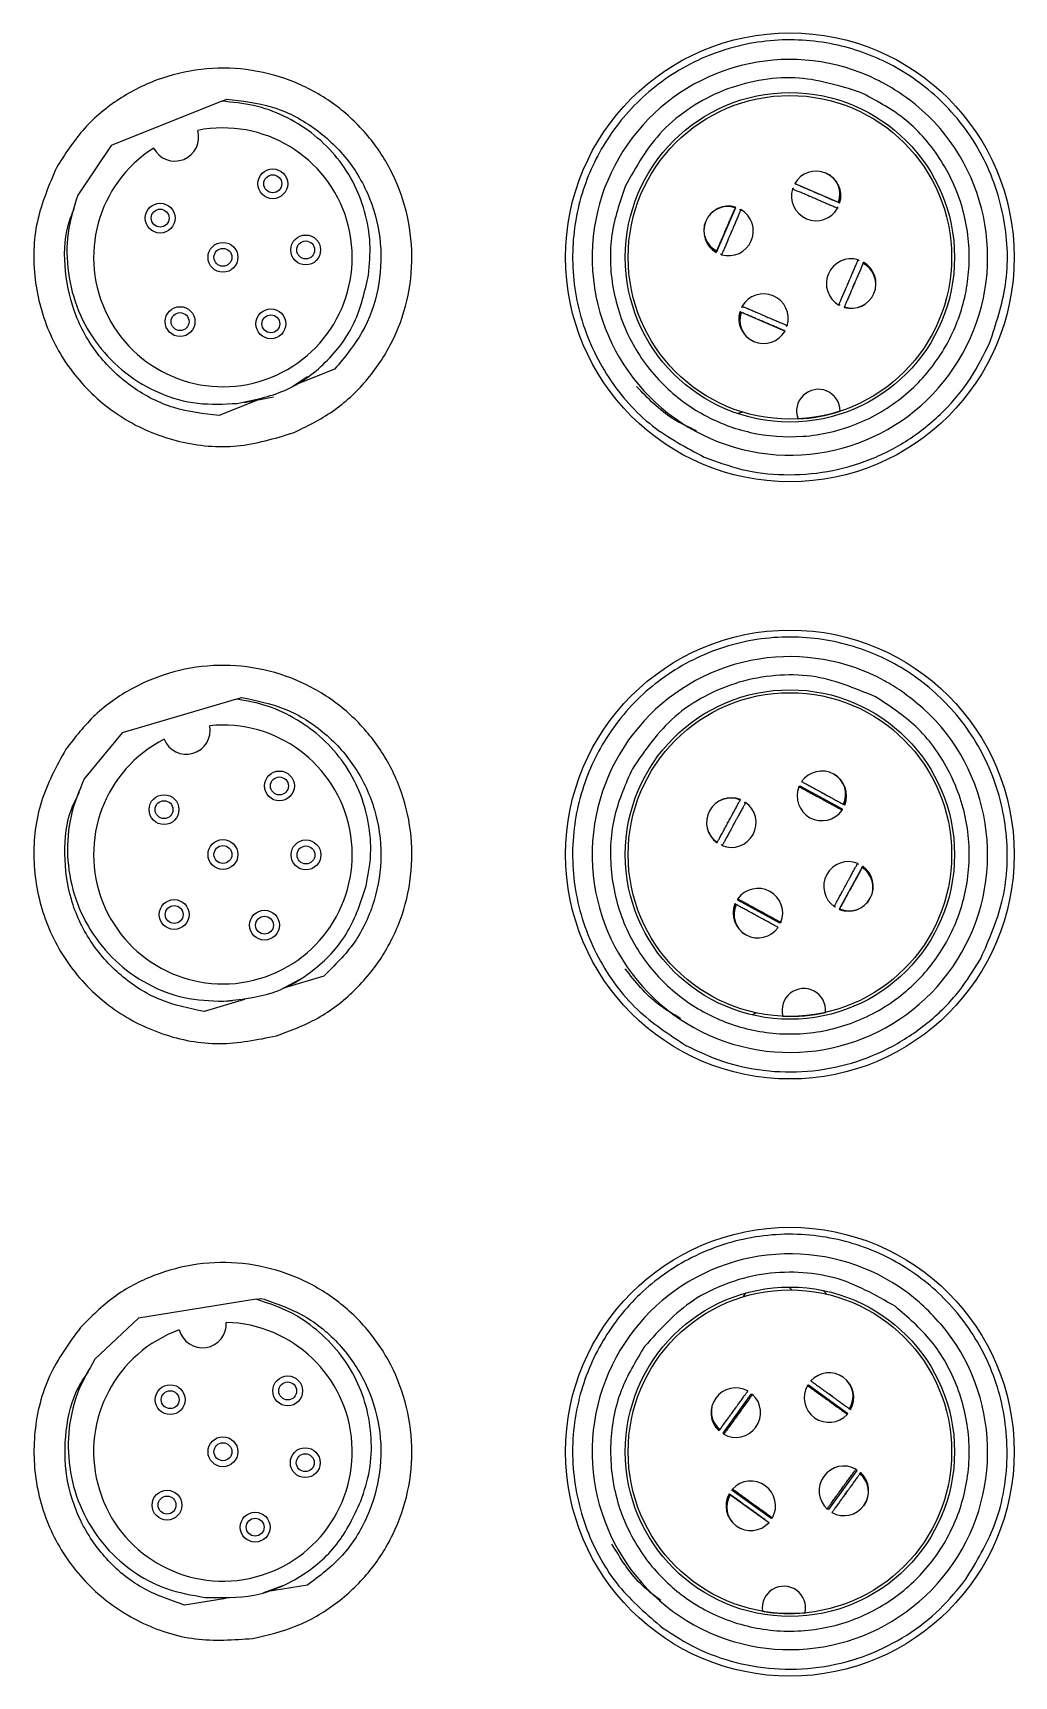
# Model space of a CAD drawing. Header units: millimetres. Extents: x 0 to 279, y 0 to 216.
# Drawn here: x 43.9 to 53.77, y 52.18 to 68.69 of the extents above; entities that cross this region are included whole.
import ezdxf

# ---------------------------------------------------------------- set-up
doc = ezdxf.new("R2010")
doc.units = ezdxf.units.MM

msp = doc.modelspace()

# ---------------------------------------------------------------- linework, layer by layer
at = {"color": 7, "linetype": 'Continuous', "lineweight": 25}
for p, q in [((45.801, 68.006), (45.851, 68.026)), ((45.801, 68.006), (44.689, 67.562)), ((44.689, 67.562), (44.352, 67.064)), ((52.01, 66.986), (51.566, 67.177)), ((50.964, 66.936), (50.773, 66.492)), ((51.006, 66.918), (51.02, 66.919)), ((51.006, 66.918), (51.006, 66.918)), ((51.992, 66.944), (51.992, 66.93)), ((52.145, 66.139), (52.165, 66.186)), ((51.014, 65.89), (51.458, 65.7)), ((51.032, 65.932), (51.031, 65.946)), ((52.018, 65.958), (52.004, 65.958)), ((52.018, 65.958), (52.018, 65.958)), ((46.663, 65.237), (46.514, 65.14)), ((46.935, 65.315), (46.543, 65.158)), ((46.165, 65.007), (45.773, 64.85)), ((46.024, 64.981), (46.319, 65.036)), ((51.042, 64.881), (50.99, 64.868)), ((45.947, 62), (44.799, 61.662)), ((45.947, 62), (45.999, 62.016)), ((44.799, 61.662), (44.417, 61.198)), ((51.612, 61.129), (52.037, 60.897)), ((51.053, 60.963), (51.067, 60.962)), ((51.053, 60.963), (51.053, 60.963)), ((51.869, 61.041), (51.824, 61.065)), ((52.037, 60.897), (52.036, 60.883)), ((52.011, 59.891), (52.242, 60.316)), ((50.987, 59.979), (50.988, 59.993)), ((51.411, 59.748), (50.987, 59.979)), ((51.971, 59.913), (51.957, 59.914)), ((46.578, 59.179), (46.39, 59.08)), ((46.825, 59.215), (46.42, 59.096)), ((46.03, 58.98), (45.625, 58.861)), ((45.852, 58.965), (45.908, 58.97)), ((51.172, 58.848), (51.134, 58.827)), ((46.145, 55.97), (44.963, 55.781)), ((46.145, 55.97), (46.198, 55.979)), ((51.042, 55.995), (51.071, 56.033)), ((51.502, 56.093), (51.53, 56.064)), ((51.884, 56.021), (51.847, 56.059)), ((44.963, 55.781), (44.525, 55.369)), ((50.84, 54.626), (51.123, 55.018)), ((51.123, 55.018), (51.137, 55.015)), ((51.699, 55.11), (52.091, 54.827)), ((51.943, 54.991), (51.902, 55.02)), ((52.091, 54.827), (52.088, 54.813)), ((52.184, 54.251), (51.9, 53.859)), ((50.906, 54.013), (51.297, 53.729)), ((50.932, 54.05), (50.935, 54.064)), ((51.324, 53.766), (50.932, 54.05)), ((52.064, 54.008), (52.094, 54.049)), ((51.9, 53.859), (51.887, 53.862)), ((46.411, 53.092), (46.212, 53.018)), ((46.661, 53.096), (46.244, 53.029)), ((45.842, 52.965), (45.426, 52.898))]:
    msp.add_line(p, q, dxfattribs=at)
at = {"color": 7, "linetype": 'Continuous', "lineweight": 25, "flags": 128}
for points in [[(51.537, 67.125), (51.54, 67.128), (51.548, 67.135)], [(50.825, 66.464), (50.822, 66.467), (50.815, 66.474)], [(52.199, 66.413), (52.202, 66.41), (52.209, 66.403)], [(51.486, 65.751), (51.483, 65.748), (51.476, 65.742)], [(51.601, 61.12), (51.605, 61.123), (51.612, 61.129)], [(50.83, 60.528), (50.827, 60.531), (50.822, 60.539)], [(52.194, 60.349), (52.196, 60.346), (52.202, 60.338)], [(51.422, 59.756), (51.419, 59.754), (51.411, 59.748)], [(51.687, 55.103), (51.691, 55.105), (51.699, 55.11)], [(50.847, 54.614), (50.845, 54.617), (50.84, 54.626)], [(52.177, 54.263), (52.179, 54.259), (52.184, 54.251)], [(51.336, 53.773), (51.333, 53.771), (51.324, 53.766)]]:
    msp.add_lwpolyline(points, dxfattribs=at)
at = {"color": 7, "linetype": 'Continuous', "lineweight": 25}
for centre, radius in [((51.512, 66.438), 2.255), ((51.512, 66.438), 1.655), ((51.512, 66.438), 1.626), ((46.313, 67.177), 0.15), ((46.313, 67.177), 0.09), ((45.181, 66.832), 0.15), ((45.181, 66.832), 0.09), ((45.812, 66.438), 0.15), ((46.644, 66.512), 0.15), ((46.644, 66.512), 0.09), ((45.812, 66.438), 0.09), ((45.381, 65.792), 0.15), ((45.381, 65.792), 0.09), ((46.294, 65.77), 0.15), ((46.294, 65.77), 0.09), ((51.512, 60.438), 2.255), ((51.512, 60.438), 1.655), ((51.512, 60.438), 1.626), ((46.38, 61.127), 0.15), ((46.38, 61.127), 0.09), ((45.22, 60.889), 0.15), ((45.22, 60.889), 0.09), ((45.812, 60.438), 0.15), ((45.812, 60.438), 0.09), ((46.647, 60.434), 0.15), ((46.647, 60.434), 0.09), ((45.322, 59.835), 0.15), ((45.322, 59.835), 0.09), ((46.23, 59.728), 0.15), ((46.23, 59.728), 0.09), ((51.512, 54.438), 2.255), ((51.512, 54.438), 1.655), ((51.512, 54.438), 1.626), ((46.463, 55.049), 0.15), ((45.282, 54.961), 0.15), ((45.282, 54.961), 0.09), ((46.463, 55.049), 0.09), ((45.812, 54.438), 0.15), ((45.812, 54.438), 0.09), ((46.64, 54.328), 0.15), ((46.64, 54.328), 0.09), ((45.25, 53.902), 0.15), ((45.25, 53.902), 0.09), ((46.136, 53.68), 0.15), ((46.136, 53.68), 0.09)]:
    msp.add_circle(centre, radius, dxfattribs=at)
for centre, radius, start, end in [((51.512, 66.438), 1.988, 104.2724, 52.9356), ((51.512, 66.438), 1.988, 66.7868, 104.2724), ((45.812, 66.438), 1.3, 122.3796, 101.194), ((45.329, 67.645), 0.24, 207.0832, 16.4904), ((51.776, 67.055), 0.249, 343.5199, 150.0554), ((51.779, 67.061), 0.243, 342.1772, 66.786), ((51.783, 67.07), 0.232, 339.7847, 66.7868), ((51.776, 67.055), 0.249, 163.5082, 246.787), ((50.895, 66.703), 0.249, 73.5199, 240.0554), ((50.889, 66.705), 0.243, 72.1772, 241.3981), ((50.895, 66.703), 0.249, 336.7866, 60.0676), ((51.776, 67.055), 0.249, 246.7866, 330.0676), ((50.88, 66.709), 0.232, 156.7868, 245.257), ((50.895, 66.703), 0.249, 253.5082, 336.787), ((52.128, 66.174), 0.249, 73.5082, 156.787), ((52.128, 66.174), 0.249, 253.5199, 60.0554), ((52.134, 66.171), 0.243, 252.1772, 61.3981), ((52.144, 66.167), 0.232, 336.7868, 65.257), ((52.128, 66.174), 0.249, 156.7866, 240.0676), ((51.247, 65.822), 0.249, 66.7866, 150.0676), ((51.247, 65.822), 0.249, 343.5082, 66.787), ((51.247, 65.822), 0.249, 163.5199, 330.0554), ((51.245, 65.816), 0.243, 162.1772, 246.7867), ((51.241, 65.806), 0.232, 159.7847, 249.7746), ((51.798, 64.893), 0.219, 360, 200.961), ((51.512, 66.438), 1.626, 272.856, 288.105), ((51.512, 60.438), 1.988, 61.4384, 98.9239), ((51.512, 60.438), 1.988, 98.9239, 47.5872), ((45.812, 60.438), 1.3, 117.0311, 95.8456), ((45.444, 61.685), 0.24, 201.7347, 11.142), ((51.833, 61.027), 0.249, 338.1715, 144.707), ((51.833, 61.027), 0.249, 158.1598, 241.4385), ((51.836, 61.033), 0.243, 336.8288, 61.4374), ((51.841, 61.042), 0.232, 332.9682, 61.4384), ((50.923, 60.759), 0.249, 68.1715, 234.707), ((50.917, 60.762), 0.243, 66.8288, 236.0497), ((50.923, 60.759), 0.249, 331.4382, 54.7191), ((51.833, 61.027), 0.249, 241.4382, 324.7191), ((50.923, 60.759), 0.249, 248.1598, 331.4385), ((52.101, 60.118), 0.249, 68.1598, 151.4385), ((52.101, 60.118), 0.249, 248.1715, 54.707), ((52.107, 60.115), 0.243, 246.8288, 56.0497), ((52.116, 60.109), 0.232, 331.4384, 59.9085), ((51.191, 59.849), 0.249, 61.4382, 144.7191), ((52.101, 60.118), 0.249, 151.4382, 234.7191), ((51.191, 59.849), 0.249, 158.1715, 324.707), ((51.188, 59.844), 0.243, 156.8288, 241.4371), ((51.183, 59.834), 0.232, 152.9682, 241.4384), ((51.191, 59.849), 0.249, 338.1598, 61.4385), ((51.652, 58.873), 0.219, 354.6516, 195.6126), ((51.512, 60.438), 1.626, 267.5075, 282.7566), ((51.512, 54.438), 1.988, 91.6085, 40.2718), ((51.512, 54.438), 1.988, 54.1229, 91.6085), ((45.812, 54.438), 1.3, 109.7157, 88.5301), ((45.606, 55.722), 0.24, 194.4193, 3.8265), ((51.905, 54.982), 0.249, 330.856, 137.3915), ((51.909, 54.987), 0.243, 329.5133, 54.1219), ((51.915, 54.996), 0.232, 325.6527, 54.1229), ((50.968, 54.831), 0.249, 60.856, 227.3915), ((50.963, 54.835), 0.243, 144.1227, 228.7342), ((50.954, 54.841), 0.232, 144.1229, 232.5931), ((50.968, 54.831), 0.249, 324.1227, 47.4037), ((51.905, 54.982), 0.249, 150.8443, 234.1231), ((51.905, 54.982), 0.249, 234.1227, 317.4037), ((50.968, 54.831), 0.249, 240.8443, 324.1231), ((52.055, 54.045), 0.249, 144.1227, 227.4037), ((52.055, 54.045), 0.249, 60.8443, 144.1231), ((52.055, 54.045), 0.249, 240.856, 47.3915), ((52.069, 54.035), 0.232, 324.1229, 52.5931), ((52.061, 54.041), 0.243, 324.1244, 48.7342), ((51.119, 53.895), 0.249, 150.856, 317.3915), ((51.115, 53.89), 0.243, 149.5133, 234.123), ((51.109, 53.881), 0.232, 147.1208, 234.1229), ((51.119, 53.895), 0.249, 54.1227, 137.4037), ((51.119, 53.895), 0.249, 330.8443, 54.1231), ((51.452, 52.868), 0.219, 347.3361, 188.2971), ((51.512, 54.438), 1.626, 260.1921, 275.4411)]:
    msp.add_arc(centre, radius, start, end, dxfattribs=at)
for points, knots in [([(53.52, 65.577), (53.584, 65.77), (53.719, 66.171), (53.694, 66.83), (53.479, 67.467), (53.083, 68.002), (52.572, 68.381), (51.985, 68.601), (51.342, 68.65), (50.688, 68.499), (50.111, 68.157), (49.678, 67.679), (49.404, 67.115), (49.296, 66.488), (49.378, 65.828), (49.661, 65.218), (50.097, 64.723), (50.471, 64.526), (50.651, 64.431)], [0, 0, 0, 0, 0.059177, 0.122889, 0.188614, 0.253316, 0.314228, 0.372183, 0.43462, 0.5, 0.56538, 0.627817, 0.685772, 0.746684, 0.811386, 0.877111, 0.940823, 1, 1, 1, 1]), ([(52.223, 68.095), (52.005, 68.163), (51.669, 68.266), (51.195, 68.225), (50.838, 68.125), (50.51, 67.951), (50.138, 67.654), (49.966, 67.348), (49.855, 67.149)], [0, 0, 0, 0, 0.239457, 0.368361, 0.5, 0.631639, 0.760543, 1, 1, 1, 1]), ([(52.709, 68.023), (52.633, 68.077), (52.501, 68.169), (52.356, 68.236), (52.295, 68.265)], [0, 0, 0, 0, 0.580232, 1, 1, 1, 1]), ([(49.855, 67.149), (49.801, 66.99), (49.69, 66.659), (49.711, 66.115), (49.888, 65.589), (50.215, 65.148), (50.636, 64.835), (51.121, 64.653), (51.652, 64.613), (52.192, 64.737), (52.668, 65.019), (53.025, 65.414), (53.251, 65.88), (53.341, 66.397), (53.273, 66.942), (53.039, 67.446), (52.68, 67.854), (52.371, 68.017), (52.223, 68.095)], [0, 0, 0, 0, 0.059177, 0.122889, 0.188614, 0.253316, 0.314228, 0.372183, 0.43462, 0.5, 0.56538, 0.627817, 0.685772, 0.746684, 0.811386, 0.877111, 0.940823, 1, 1, 1, 1]), ([(47.275, 66.259), (47.285, 66.366), (47.305, 66.581), (47.246, 66.902), (47.127, 67.204), (46.945, 67.473), (46.708, 67.697), (46.43, 67.865), (46.123, 67.977), (45.908, 67.996), (45.801, 68.006)], [0, 0, 0, 0, 0.124789, 0.24977, 0.374558, 0.499501, 0.624536, 0.749968, 0.874833, 1, 1, 1, 1]), ([(44.352, 67.064), (44.313, 66.938), (44.235, 66.684), (44.243, 66.281), (44.345, 65.895), (44.544, 65.548), (44.825, 65.262), (45.17, 65.061), (45.557, 64.95), (45.822, 64.964), (45.955, 64.971)], [0, 0, 0, 0, 0.12499, 0.25014, 0.375088, 0.499998, 0.625024, 0.749869, 0.874958, 1, 1, 1, 1]), ([(51.765, 67.028), (51.751, 67.033), (51.731, 67.042), (51.685, 67.061), (51.644, 67.079), (51.61, 67.094), (51.585, 67.104), (51.568, 67.111), (51.555, 67.117), (51.545, 67.122), (51.539, 67.125), (51.538, 67.125), (51.537, 67.125)], [0, 0, 0, 0, 0.25048, 0.374418, 0.499474, 0.624305, 0.68584, 0.749637, 0.811395, 0.874905, 0.937241, 1, 1, 1, 1]), ([(51.56, 67.179), (51.561, 67.179), (51.562, 67.179), (51.568, 67.176), (51.578, 67.172), (51.592, 67.166), (51.608, 67.159), (51.633, 67.148), (51.668, 67.133), (51.708, 67.116), (51.755, 67.096), (51.774, 67.087), (51.788, 67.082)], [0, 0, 0, 0, 0.0627593, 0.125095, 0.1882704, 0.2503632, 0.3138363, 0.3756962, 0.5005268, 0.6255827, 0.7495197, 1, 1, 1, 1]), ([(51.788, 67.082), (51.801, 67.076), (51.821, 67.067), (51.867, 67.048), (51.908, 67.03), (51.942, 67.015), (51.967, 67.005), (51.984, 66.998), (51.997, 66.992), (52.008, 66.987), (52.014, 66.985), (52.015, 66.984), (52.015, 66.984)], [0, 0, 0, 0, 0.25048, 0.374417, 0.499473, 0.624304, 0.68584, 0.749637, 0.811395, 0.874905, 0.937241, 1, 1, 1, 1]), ([(45.773, 64.85), (45.619, 64.867), (45.311, 64.901), (44.892, 65.117), (44.551, 65.435), (44.315, 65.841), (44.212, 66.294), (44.215, 66.673), (44.295, 66.873), (44.318, 66.929)], [0, 0, 0, 0, 0.156374, 0.312748, 0.469122, 0.625496, 0.78187, 0.938244, 1, 1, 1, 1]), ([(50.868, 66.714), (50.874, 66.727), (50.883, 66.747), (50.902, 66.794), (50.92, 66.834), (50.935, 66.869), (50.946, 66.894), (50.953, 66.91), (50.958, 66.924), (50.963, 66.934), (50.965, 66.94), (50.966, 66.941), (50.966, 66.942)], [0, 0, 0, 0, 0.25048, 0.374417, 0.499473, 0.624304, 0.68584, 0.749637, 0.811395, 0.874905, 0.937241, 1, 1, 1, 1]), ([(51.02, 66.919), (51.02, 66.918), (51.019, 66.917), (51.017, 66.911), (51.013, 66.901), (51.007, 66.887), (51, 66.871), (50.989, 66.846), (50.974, 66.811), (50.957, 66.77), (50.937, 66.724), (50.928, 66.704), (50.922, 66.691)], [0, 0, 0, 0, 0.062759, 0.125095, 0.188271, 0.250363, 0.313837, 0.375696, 0.500527, 0.625583, 0.74952, 1, 1, 1, 1]), ([(51.992, 66.93), (51.992, 66.931), (51.991, 66.931), (51.984, 66.933), (51.974, 66.938), (51.961, 66.943), (51.944, 66.95), (51.919, 66.961), (51.884, 66.976), (51.844, 66.993), (51.798, 67.013), (51.778, 67.022), (51.765, 67.028)], [0, 0, 0, 0, 0.0627593, 0.1250951, 0.1882705, 0.2503634, 0.3138365, 0.3756964, 0.5005272, 0.6255831, 0.7495202, 1, 1, 1, 1]), ([(50.771, 66.487), (50.771, 66.487), (50.772, 66.488), (50.774, 66.494), (50.779, 66.504), (50.784, 66.518), (50.791, 66.535), (50.802, 66.559), (50.817, 66.594), (50.834, 66.635), (50.854, 66.681), (50.863, 66.701), (50.868, 66.714)], [0, 0, 0, 0, 0.0627593, 0.125095, 0.1882704, 0.2503632, 0.3138363, 0.3756962, 0.5005268, 0.6255827, 0.7495197, 1, 1, 1, 1]), ([(50.922, 66.691), (50.917, 66.678), (50.908, 66.658), (50.889, 66.612), (50.872, 66.571), (50.857, 66.536), (50.846, 66.511), (50.839, 66.495), (50.833, 66.481), (50.828, 66.471), (50.825, 66.465), (50.825, 66.464), (50.825, 66.464)], [0, 0, 0, 0, 0.25048, 0.374418, 0.499474, 0.624305, 0.68584, 0.749637, 0.811395, 0.874905, 0.937241, 1, 1, 1, 1]), ([(52.101, 66.185), (52.107, 66.199), (52.115, 66.219), (52.135, 66.265), (52.152, 66.306), (52.167, 66.34), (52.178, 66.365), (52.185, 66.382), (52.191, 66.395), (52.195, 66.405), (52.198, 66.412), (52.199, 66.412), (52.199, 66.413)], [0, 0, 0, 0, 0.25048, 0.374418, 0.499474, 0.624305, 0.68584, 0.749637, 0.811395, 0.874905, 0.937241, 1, 1, 1, 1]), ([(52.253, 66.39), (52.253, 66.389), (52.252, 66.389), (52.249, 66.382), (52.245, 66.372), (52.239, 66.358), (52.232, 66.342), (52.222, 66.317), (52.207, 66.282), (52.189, 66.242), (52.169, 66.195), (52.161, 66.176), (52.155, 66.162)], [0, 0, 0, 0, 0.062759, 0.125095, 0.18827, 0.250363, 0.313836, 0.375696, 0.500527, 0.625583, 0.74952, 1, 1, 1, 1]), ([(52.004, 65.958), (52.004, 65.958), (52.004, 65.959), (52.007, 65.966), (52.011, 65.976), (52.017, 65.99), (52.024, 66.006), (52.034, 66.031), (52.049, 66.066), (52.067, 66.106), (52.087, 66.153), (52.096, 66.172), (52.101, 66.185)], [0, 0, 0, 0, 0.062759, 0.125095, 0.188271, 0.250363, 0.313837, 0.375696, 0.500527, 0.625583, 0.74952, 1, 1, 1, 1]), ([(52.155, 66.162), (52.149, 66.149), (52.141, 66.129), (52.121, 66.083), (52.104, 66.042), (52.089, 66.008), (52.078, 65.983), (52.071, 65.966), (52.065, 65.953), (52.061, 65.943), (52.058, 65.936), (52.058, 65.935), (52.058, 65.935)], [0, 0, 0, 0, 0.25048, 0.374417, 0.499473, 0.624304, 0.68584, 0.749637, 0.811395, 0.874905, 0.937241, 1, 1, 1, 1]), ([(51.236, 65.795), (51.223, 65.801), (51.203, 65.809), (51.157, 65.829), (51.116, 65.846), (51.081, 65.861), (51.056, 65.872), (51.04, 65.879), (51.026, 65.885), (51.016, 65.889), (51.01, 65.892), (51.009, 65.892), (51.008, 65.893)], [0, 0, 0, 0, 0.25048, 0.374417, 0.499473, 0.624304, 0.68584, 0.749637, 0.811395, 0.874905, 0.937241, 1, 1, 1, 1]), ([(51.031, 65.946), (51.032, 65.946), (51.033, 65.946), (51.039, 65.943), (51.049, 65.939), (51.063, 65.933), (51.08, 65.926), (51.105, 65.916), (51.139, 65.901), (51.18, 65.883), (51.226, 65.863), (51.246, 65.855), (51.259, 65.849)], [0, 0, 0, 0, 0.062759, 0.125095, 0.188271, 0.250363, 0.313837, 0.375696, 0.500527, 0.625583, 0.74952, 1, 1, 1, 1]), ([(51.463, 65.697), (51.463, 65.698), (51.462, 65.698), (51.456, 65.701), (51.446, 65.705), (51.432, 65.711), (51.416, 65.718), (51.391, 65.729), (51.356, 65.744), (51.315, 65.761), (51.269, 65.781), (51.249, 65.789), (51.236, 65.795)], [0, 0, 0, 0, 0.062759, 0.125095, 0.18827, 0.250363, 0.313836, 0.375696, 0.500527, 0.625583, 0.74952, 1, 1, 1, 1]), ([(51.259, 65.849), (51.272, 65.843), (51.292, 65.835), (51.339, 65.815), (51.379, 65.798), (51.414, 65.783), (51.439, 65.772), (51.455, 65.765), (51.469, 65.759), (51.479, 65.755), (51.485, 65.752), (51.486, 65.751), (51.486, 65.751)], [0, 0, 0, 0, 0.2504802, 0.3744176, 0.4994738, 0.6243048, 0.6858398, 0.7496371, 0.811395, 0.8749047, 0.9372406, 1, 1, 1, 1]), ([(50.651, 64.431), (50.776, 64.385), (51.034, 64.29), (51.456, 64.241), (51.895, 64.272), (52.328, 64.395), (52.727, 64.604), (53.067, 64.885), (53.339, 65.211), (53.461, 65.458), (53.52, 65.577)], [0, 0, 0, 0, 0.116516, 0.240011, 0.368641, 0.5, 0.631359, 0.759989, 0.883484, 1, 1, 1, 1]), ([(50.574, 64.696), (50.492, 64.732), (50.261, 64.837), (50.084, 65.021), (49.97, 65.141)], [0, 0, 0, 0, 0.352401, 1, 1, 1, 1]), ([(53.431, 59.394), (53.513, 59.58), (53.684, 59.967), (53.721, 60.625), (53.566, 61.279), (53.222, 61.849), (52.749, 62.274), (52.184, 62.548), (51.549, 62.656), (50.884, 62.567), (50.277, 62.281), (49.802, 61.845), (49.477, 61.308), (49.31, 60.694), (49.33, 60.029), (49.555, 59.396), (49.943, 58.863), (50.297, 58.631), (50.467, 58.52)], [0, 0, 0, 0, 0.059177, 0.122889, 0.188614, 0.253316, 0.314228, 0.372183, 0.43462, 0.5, 0.56538, 0.627817, 0.685772, 0.746684, 0.811386, 0.877111, 0.940823, 1, 1, 1, 1]), ([(52.374, 62.022), (52.163, 62.109), (51.839, 62.244), (51.363, 62.247), (50.998, 62.181), (50.655, 62.038), (50.257, 61.777), (50.058, 61.488), (49.928, 61.3)], [0, 0, 0, 0, 0.239457, 0.368361, 0.5, 0.631639, 0.760543, 1, 1, 1, 1]), ([(52.851, 61.905), (52.78, 61.965), (52.658, 62.069), (52.52, 62.15), (52.462, 62.184)], [0, 0, 0, 0, 0.580232, 1, 1, 1, 1]), ([(47.252, 60.123), (47.272, 60.229), (47.312, 60.441), (47.283, 60.766), (47.193, 61.078), (47.037, 61.363), (46.821, 61.608), (46.56, 61.801), (46.265, 61.942), (46.053, 61.981), (45.947, 62)], [0, 0, 0, 0, 0.124789, 0.24977, 0.374558, 0.499501, 0.624536, 0.749968, 0.874833, 1, 1, 1, 1]), ([(49.928, 61.3), (49.86, 61.147), (49.719, 60.828), (49.689, 60.284), (49.816, 59.744), (50.1, 59.274), (50.491, 58.923), (50.957, 58.697), (51.481, 58.608), (52.03, 58.681), (52.531, 58.918), (52.923, 59.277), (53.192, 59.72), (53.329, 60.227), (53.313, 60.776), (53.127, 61.299), (52.807, 61.739), (52.515, 61.93), (52.374, 62.022)], [0, 0, 0, 0, 0.059177, 0.122889, 0.188614, 0.253316, 0.314228, 0.372183, 0.43462, 0.5, 0.56538, 0.627817, 0.685772, 0.746684, 0.811386, 0.877111, 0.940823, 1, 1, 1, 1]), ([(44.417, 61.198), (44.366, 61.075), (44.265, 60.83), (44.235, 60.428), (44.301, 60.034), (44.467, 59.67), (44.719, 59.359), (45.044, 59.126), (45.419, 58.98), (45.685, 58.969), (45.818, 58.964)], [0, 0, 0, 0, 0.12499, 0.25014, 0.375088, 0.499998, 0.625024, 0.749869, 0.874958, 1, 1, 1, 1]), ([(51.819, 61.002), (51.806, 61.009), (51.787, 61.019), (51.742, 61.042), (51.703, 61.063), (51.67, 61.082), (51.647, 61.095), (51.631, 61.103), (51.618, 61.11), (51.608, 61.116), (51.602, 61.119), (51.602, 61.12), (51.601, 61.12)], [0, 0, 0, 0, 0.25048, 0.374418, 0.499474, 0.624305, 0.68584, 0.749637, 0.811395, 0.874905, 0.937241, 1, 1, 1, 1]), ([(51.629, 61.171), (51.63, 61.171), (51.63, 61.171), (51.636, 61.167), (51.646, 61.162), (51.659, 61.155), (51.675, 61.147), (51.699, 61.134), (51.732, 61.116), (51.771, 61.094), (51.815, 61.07), (51.834, 61.06), (51.846, 61.053)], [0, 0, 0, 0, 0.062759, 0.125095, 0.18827, 0.250363, 0.313836, 0.375696, 0.500527, 0.625583, 0.74952, 1, 1, 1, 1]), ([(45.625, 58.861), (45.473, 58.892), (45.17, 58.954), (44.773, 59.209), (44.463, 59.557), (44.265, 59.983), (44.206, 60.443), (44.243, 60.821), (44.342, 61.012), (44.37, 61.066)], [0, 0, 0, 0, 0.156374, 0.3127481, 0.4691221, 0.6254962, 0.7818702, 0.9382442, 1, 1, 1, 1]), ([(50.897, 60.773), (50.904, 60.786), (50.914, 60.805), (50.938, 60.849), (50.959, 60.888), (50.978, 60.921), (50.99, 60.945), (50.999, 60.96), (51.006, 60.973), (51.011, 60.983), (51.015, 60.989), (51.015, 60.99), (51.015, 60.99)], [0, 0, 0, 0, 0.2504797, 0.3744171, 0.4994734, 0.6243045, 0.6858396, 0.7496369, 0.8113949, 0.8749046, 0.9372405, 1, 1, 1, 1]), ([(51.067, 60.962), (51.066, 60.962), (51.066, 60.961), (51.063, 60.955), (51.058, 60.945), (51.051, 60.932), (51.042, 60.916), (51.03, 60.893), (51.012, 60.859), (50.99, 60.82), (50.966, 60.776), (50.955, 60.758), (50.948, 60.745)], [0, 0, 0, 0, 0.062759, 0.125095, 0.188271, 0.250363, 0.313837, 0.375696, 0.500527, 0.625583, 0.74952, 1, 1, 1, 1]), ([(52.036, 60.883), (52.035, 60.884), (52.035, 60.884), (52.028, 60.887), (52.019, 60.892), (52.006, 60.899), (51.99, 60.908), (51.966, 60.921), (51.933, 60.939), (51.894, 60.96), (51.85, 60.984), (51.831, 60.995), (51.819, 61.002)], [0, 0, 0, 0, 0.062759, 0.125095, 0.188271, 0.250363, 0.313837, 0.375696, 0.500527, 0.625583, 0.74952, 1, 1, 1, 1]), ([(51.846, 61.053), (51.859, 61.046), (51.878, 61.036), (51.922, 61.012), (51.961, 60.991), (51.994, 60.973), (52.018, 60.96), (52.034, 60.951), (52.047, 60.944), (52.057, 60.939), (52.063, 60.935), (52.063, 60.935), (52.064, 60.935)], [0, 0, 0, 0, 0.2504797, 0.3744171, 0.4994734, 0.6243045, 0.6858396, 0.7496369, 0.8113949, 0.8749046, 0.9372405, 1, 1, 1, 1]), ([(50.779, 60.556), (50.779, 60.556), (50.779, 60.557), (50.783, 60.563), (50.788, 60.572), (50.795, 60.586), (50.804, 60.601), (50.817, 60.625), (50.835, 60.658), (50.856, 60.697), (50.88, 60.741), (50.89, 60.76), (50.897, 60.773)], [0, 0, 0, 0, 0.062759, 0.125095, 0.18827, 0.250363, 0.313836, 0.375696, 0.500527, 0.625583, 0.74952, 1, 1, 1, 1]), ([(50.948, 60.745), (50.942, 60.732), (50.932, 60.713), (50.908, 60.669), (50.887, 60.63), (50.869, 60.597), (50.856, 60.573), (50.847, 60.557), (50.84, 60.544), (50.834, 60.535), (50.831, 60.529), (50.83, 60.528), (50.83, 60.528)], [0, 0, 0, 0, 0.25048, 0.374418, 0.499474, 0.624305, 0.68584, 0.749637, 0.811395, 0.874905, 0.937241, 1, 1, 1, 1]), ([(52.075, 60.132), (52.082, 60.144), (52.092, 60.163), (52.116, 60.208), (52.137, 60.247), (52.155, 60.28), (52.168, 60.304), (52.177, 60.319), (52.184, 60.332), (52.189, 60.342), (52.193, 60.348), (52.193, 60.349), (52.194, 60.349)], [0, 0, 0, 0, 0.25048, 0.374418, 0.499474, 0.624305, 0.68584, 0.749637, 0.811395, 0.874905, 0.937241, 1, 1, 1, 1]), ([(52.245, 60.321), (52.245, 60.321), (52.244, 60.32), (52.241, 60.314), (52.236, 60.304), (52.229, 60.291), (52.22, 60.275), (52.207, 60.252), (52.189, 60.218), (52.168, 60.179), (52.144, 60.135), (52.134, 60.116), (52.127, 60.104)], [0, 0, 0, 0, 0.062759, 0.125095, 0.18827, 0.250363, 0.313836, 0.375696, 0.500527, 0.625583, 0.74952, 1, 1, 1, 1]), ([(51.957, 59.914), (51.957, 59.915), (51.958, 59.916), (51.961, 59.922), (51.966, 59.931), (51.973, 59.945), (51.981, 59.96), (51.994, 59.984), (52.012, 60.017), (52.033, 60.056), (52.058, 60.1), (52.068, 60.119), (52.075, 60.132)], [0, 0, 0, 0, 0.062759, 0.125095, 0.188271, 0.250363, 0.313837, 0.375696, 0.500527, 0.625583, 0.74952, 1, 1, 1, 1]), ([(52.127, 60.104), (52.12, 60.091), (52.109, 60.072), (52.085, 60.028), (52.064, 59.989), (52.046, 59.956), (52.033, 59.932), (52.025, 59.916), (52.018, 59.903), (52.012, 59.894), (52.009, 59.888), (52.009, 59.887), (52.008, 59.886)], [0, 0, 0, 0, 0.25048, 0.374417, 0.499473, 0.624304, 0.68584, 0.749637, 0.811395, 0.874905, 0.937241, 1, 1, 1, 1]), ([(51.177, 59.823), (51.164, 59.83), (51.146, 59.841), (51.101, 59.865), (51.062, 59.886), (51.029, 59.904), (51.006, 59.917), (50.99, 59.925), (50.977, 59.933), (50.967, 59.938), (50.961, 59.941), (50.96, 59.942), (50.96, 59.942)], [0, 0, 0, 0, 0.25048, 0.374417, 0.499473, 0.624304, 0.68584, 0.749637, 0.811395, 0.874905, 0.937241, 1, 1, 1, 1]), ([(50.988, 59.993), (50.988, 59.993), (50.989, 59.993), (50.995, 59.989), (51.005, 59.984), (51.018, 59.977), (51.034, 59.969), (51.058, 59.956), (51.091, 59.938), (51.13, 59.917), (51.174, 59.892), (51.193, 59.882), (51.205, 59.875)], [0, 0, 0, 0, 0.062759, 0.125095, 0.188271, 0.250363, 0.313837, 0.375696, 0.500527, 0.625583, 0.74952, 1, 1, 1, 1]), ([(51.395, 59.705), (51.394, 59.705), (51.393, 59.706), (51.387, 59.709), (51.378, 59.714), (51.365, 59.722), (51.349, 59.73), (51.325, 59.743), (51.292, 59.761), (51.253, 59.782), (51.209, 59.806), (51.19, 59.817), (51.177, 59.823)], [0, 0, 0, 0, 0.062759, 0.125095, 0.18827, 0.250363, 0.313836, 0.375696, 0.500527, 0.625583, 0.74952, 1, 1, 1, 1]), ([(51.205, 59.875), (51.218, 59.868), (51.237, 59.858), (51.281, 59.834), (51.32, 59.813), (51.353, 59.795), (51.377, 59.782), (51.393, 59.773), (51.406, 59.766), (51.415, 59.761), (51.421, 59.757), (51.422, 59.757), (51.422, 59.756)], [0, 0, 0, 0, 0.25048, 0.374418, 0.499474, 0.624305, 0.68584, 0.749637, 0.811395, 0.874905, 0.937241, 1, 1, 1, 1]), ([(50.416, 58.791), (50.338, 58.835), (50.117, 58.96), (49.959, 59.161), (49.856, 59.29)], [0, 0, 0, 0, 0.3524007, 1, 1, 1, 1]), ([(50.467, 58.52), (50.588, 58.462), (50.836, 58.344), (51.252, 58.256), (51.692, 58.246), (52.134, 58.328), (52.551, 58.499), (52.915, 58.747), (53.217, 59.046), (53.361, 59.28), (53.431, 59.394)], [0, 0, 0, 0, 0.116516, 0.240011, 0.368641, 0.5, 0.631359, 0.759989, 0.883484, 1, 1, 1, 1]), ([(53.282, 53.158), (53.387, 53.332), (53.607, 53.694), (53.726, 54.342), (53.656, 55.011), (53.388, 55.619), (52.972, 56.101), (52.447, 56.445), (51.831, 56.633), (51.16, 56.63), (50.521, 56.423), (49.995, 56.051), (49.604, 55.56), (49.361, 54.973), (49.296, 54.311), (49.439, 53.653), (49.755, 53.075), (50.077, 52.801), (50.232, 52.668)], [0, 0, 0, 0, 0.059177, 0.122889, 0.188614, 0.253316, 0.314228, 0.372183, 0.43462, 0.5, 0.56538, 0.627817, 0.685772, 0.746684, 0.811386, 0.877111, 0.940823, 1, 1, 1, 1]), ([(52.569, 55.899), (52.371, 56.013), (52.066, 56.187), (51.594, 56.251), (51.224, 56.232), (50.866, 56.134), (50.438, 55.926), (50.203, 55.665), (50.051, 55.495)], [0, 0, 0, 0, 0.239457, 0.368361, 0.5, 0.631639, 0.760543, 1, 1, 1, 1]), ([(47.2, 53.942), (47.233, 54.045), (47.3, 54.25), (47.312, 54.576), (47.263, 54.897), (47.144, 55.2), (46.962, 55.47), (46.728, 55.695), (46.453, 55.872), (46.247, 55.937), (46.145, 55.97)], [0, 0, 0, 0, 0.124789, 0.24977, 0.374558, 0.499501, 0.624536, 0.749968, 0.874833, 1, 1, 1, 1]), ([(53.027, 55.722), (52.964, 55.791), (52.857, 55.91), (52.73, 56.008), (52.676, 56.049)], [0, 0, 0, 0, 0.580232, 1, 1, 1, 1]), ([(50.051, 55.495), (49.964, 55.351), (49.783, 55.053), (49.684, 54.518), (49.742, 53.966), (49.964, 53.464), (50.306, 53.066), (50.74, 52.782), (51.248, 52.627), (51.802, 52.63), (52.329, 52.8), (52.764, 53.107), (53.087, 53.512), (53.287, 53.997), (53.341, 54.544), (53.223, 55.086), (52.962, 55.563), (52.696, 55.79), (52.569, 55.899)], [0, 0, 0, 0, 0.059177, 0.122889, 0.188614, 0.253316, 0.314228, 0.372183, 0.43462, 0.5, 0.56538, 0.627817, 0.685772, 0.746684, 0.811386, 0.877111, 0.940823, 1, 1, 1, 1]), ([(44.525, 55.369), (44.459, 55.254), (44.327, 55.024), (44.247, 54.629), (44.262, 54.23), (44.38, 53.847), (44.591, 53.507), (44.883, 53.235), (45.237, 53.042), (45.499, 52.998), (45.63, 52.975)], [0, 0, 0, 0, 0.12499, 0.25014, 0.375088, 0.499998, 0.625024, 0.749869, 0.874958, 1, 1, 1, 1]), ([(45.426, 52.898), (45.279, 52.948), (44.986, 53.048), (44.625, 53.351), (44.362, 53.736), (44.22, 54.184), (44.219, 54.648), (44.305, 55.018), (44.427, 55.195), (44.462, 55.245)], [0, 0, 0, 0, 0.156374, 0.312748, 0.469122, 0.625496, 0.78187, 0.938244, 1, 1, 1, 1]), ([(51.722, 55.151), (51.722, 55.15), (51.723, 55.15), (51.728, 55.146), (51.737, 55.139), (51.749, 55.131), (51.764, 55.12), (51.786, 55.104), (51.816, 55.082), (51.852, 55.056), (51.893, 55.027), (51.91, 55.014), (51.922, 55.005)], [0, 0, 0, 0, 0.062759, 0.125095, 0.18827, 0.250363, 0.313836, 0.375696, 0.500527, 0.625583, 0.74952, 1, 1, 1, 1]), ([(50.945, 54.849), (50.953, 54.86), (50.966, 54.878), (50.995, 54.918), (51.021, 54.954), (51.043, 54.985), (51.059, 55.007), (51.07, 55.021), (51.078, 55.033), (51.085, 55.042), (51.089, 55.048), (51.089, 55.049), (51.09, 55.049)], [0, 0, 0, 0, 0.25048, 0.374417, 0.499473, 0.624304, 0.68584, 0.749637, 0.811395, 0.874905, 0.937241, 1, 1, 1, 1]), ([(51.137, 55.015), (51.137, 55.014), (51.136, 55.014), (51.132, 55.008), (51.126, 54.999), (51.118, 54.987), (51.107, 54.972), (51.091, 54.95), (51.069, 54.92), (51.043, 54.884), (51.014, 54.843), (51.001, 54.826), (50.992, 54.814)], [0, 0, 0, 0, 0.062759, 0.125095, 0.188271, 0.250363, 0.313837, 0.375696, 0.500527, 0.625583, 0.74952, 1, 1, 1, 1]), ([(51.888, 54.958), (51.876, 54.966), (51.858, 54.979), (51.817, 55.008), (51.782, 55.034), (51.751, 55.056), (51.729, 55.072), (51.715, 55.083), (51.703, 55.092), (51.694, 55.098), (51.688, 55.102), (51.688, 55.103), (51.687, 55.103)], [0, 0, 0, 0, 0.25048, 0.374418, 0.499474, 0.624305, 0.68584, 0.749637, 0.811395, 0.874905, 0.937241, 1, 1, 1, 1]), ([(51.922, 55.005), (51.934, 54.997), (51.951, 54.984), (51.992, 54.955), (52.028, 54.929), (52.058, 54.907), (52.08, 54.891), (52.095, 54.881), (52.107, 54.872), (52.116, 54.865), (52.121, 54.861), (52.122, 54.861), (52.123, 54.86)], [0, 0, 0, 0, 0.25048, 0.374417, 0.499473, 0.624304, 0.68584, 0.749637, 0.811395, 0.874905, 0.937241, 1, 1, 1, 1]), ([(50.8, 54.648), (50.8, 54.648), (50.8, 54.649), (50.804, 54.655), (50.811, 54.664), (50.82, 54.676), (50.83, 54.69), (50.846, 54.712), (50.868, 54.743), (50.894, 54.779), (50.924, 54.819), (50.936, 54.837), (50.945, 54.849)], [0, 0, 0, 0, 0.062759, 0.125095, 0.18827, 0.250363, 0.313836, 0.375696, 0.500527, 0.625583, 0.74952, 1, 1, 1, 1]), ([(50.992, 54.814), (50.984, 54.802), (50.971, 54.785), (50.942, 54.744), (50.916, 54.708), (50.894, 54.677), (50.878, 54.656), (50.867, 54.641), (50.859, 54.629), (50.852, 54.62), (50.848, 54.615), (50.847, 54.614), (50.847, 54.614)], [0, 0, 0, 0, 0.2504802, 0.3744176, 0.4994738, 0.6243048, 0.6858398, 0.7496371, 0.811395, 0.8749047, 0.9372406, 1, 1, 1, 1]), ([(52.088, 54.813), (52.088, 54.813), (52.087, 54.814), (52.081, 54.818), (52.072, 54.824), (52.06, 54.833), (52.046, 54.843), (52.024, 54.859), (51.993, 54.881), (51.957, 54.907), (51.917, 54.937), (51.899, 54.95), (51.888, 54.958)], [0, 0, 0, 0, 0.0627593, 0.1250951, 0.1882705, 0.2503634, 0.3138365, 0.3756964, 0.5005272, 0.6255831, 0.7495202, 1, 1, 1, 1]), ([(52.032, 54.062), (52.04, 54.074), (52.052, 54.092), (52.082, 54.133), (52.107, 54.169), (52.13, 54.199), (52.146, 54.221), (52.156, 54.235), (52.165, 54.248), (52.172, 54.256), (52.176, 54.262), (52.176, 54.262), (52.177, 54.263)], [0, 0, 0, 0, 0.2504802, 0.3744176, 0.4994738, 0.6243048, 0.6858398, 0.7496371, 0.811395, 0.8749047, 0.9372406, 1, 1, 1, 1]), ([(52.224, 54.229), (52.224, 54.228), (52.223, 54.227), (52.219, 54.222), (52.213, 54.213), (52.204, 54.201), (52.194, 54.186), (52.178, 54.165), (52.156, 54.134), (52.13, 54.098), (52.1, 54.057), (52.087, 54.04), (52.079, 54.028)], [0, 0, 0, 0, 0.0627593, 0.125095, 0.1882704, 0.2503632, 0.3138363, 0.3756962, 0.5005268, 0.6255827, 0.7495197, 1, 1, 1, 1]), ([(51.102, 53.871), (51.09, 53.88), (51.072, 53.892), (51.032, 53.922), (50.996, 53.948), (50.965, 53.97), (50.943, 53.986), (50.929, 53.996), (50.917, 54.005), (50.908, 54.011), (50.902, 54.015), (50.901, 54.016), (50.901, 54.016)], [0, 0, 0, 0, 0.25048, 0.374417, 0.499473, 0.624304, 0.68584, 0.749637, 0.811395, 0.874905, 0.937241, 1, 1, 1, 1]), ([(50.935, 54.064), (50.936, 54.063), (50.937, 54.063), (50.942, 54.059), (50.951, 54.053), (50.963, 54.044), (50.978, 54.034), (51, 54.018), (51.031, 53.996), (51.066, 53.97), (51.107, 53.94), (51.124, 53.927), (51.136, 53.918)], [0, 0, 0, 0, 0.062759, 0.125095, 0.188271, 0.250363, 0.313837, 0.375696, 0.500527, 0.625583, 0.74952, 1, 1, 1, 1]), ([(51.887, 53.862), (51.887, 53.862), (51.887, 53.863), (51.891, 53.869), (51.897, 53.878), (51.906, 53.89), (51.917, 53.904), (51.932, 53.926), (51.954, 53.957), (51.98, 53.993), (52.01, 54.033), (52.023, 54.051), (52.032, 54.062)], [0, 0, 0, 0, 0.0627593, 0.1250951, 0.1882705, 0.2503634, 0.3138365, 0.3756964, 0.5005272, 0.6255831, 0.7495202, 1, 1, 1, 1]), ([(52.079, 54.028), (52.071, 54.016), (52.058, 53.999), (52.028, 53.958), (52.003, 53.922), (51.98, 53.892), (51.964, 53.87), (51.954, 53.855), (51.945, 53.843), (51.939, 53.834), (51.935, 53.829), (51.934, 53.828), (51.934, 53.828)], [0, 0, 0, 0, 0.2504797, 0.3744171, 0.4994734, 0.6243045, 0.6858396, 0.7496369, 0.8113949, 0.8749046, 0.9372405, 1, 1, 1, 1]), ([(51.302, 53.726), (51.302, 53.726), (51.301, 53.727), (51.295, 53.731), (51.287, 53.737), (51.274, 53.746), (51.26, 53.757), (51.238, 53.772), (51.207, 53.795), (51.171, 53.821), (51.131, 53.85), (51.113, 53.863), (51.102, 53.871)], [0, 0, 0, 0, 0.0627593, 0.125095, 0.1882704, 0.2503632, 0.3138363, 0.3756962, 0.5005268, 0.6255827, 0.7495197, 1, 1, 1, 1]), ([(51.136, 53.918), (51.148, 53.91), (51.165, 53.898), (51.206, 53.869), (51.242, 53.843), (51.273, 53.82), (51.295, 53.805), (51.309, 53.794), (51.321, 53.785), (51.33, 53.779), (51.335, 53.774), (51.336, 53.774), (51.336, 53.773)], [0, 0, 0, 0, 0.25048, 0.374418, 0.499474, 0.624305, 0.68584, 0.749637, 0.811395, 0.874905, 0.937241, 1, 1, 1, 1]), ([(50.215, 52.944), (50.143, 52.997), (49.94, 53.15), (49.808, 53.369), (49.723, 53.51)], [0, 0, 0, 0, 0.352401, 1, 1, 1, 1]), ([(50.232, 52.668), (50.344, 52.596), (50.575, 52.447), (50.976, 52.307), (51.411, 52.241), (51.861, 52.266), (52.296, 52.383), (52.688, 52.582), (53.025, 52.84), (53.198, 53.054), (53.282, 53.158)], [0, 0, 0, 0, 0.116516, 0.240011, 0.368641, 0.5, 0.631359, 0.759989, 0.883484, 1, 1, 1, 1])]:
    msp.add_open_spline(points, degree=3, knots=knots, dxfattribs=at)
for points in [[(46.517, 64.674), (46.654, 64.74), (46.928, 64.873), (47.265, 65.188), (47.521, 65.567), (47.679, 65.998), (47.73, 66.454), (47.671, 66.909), (47.506, 67.337), (47.245, 67.714), (46.901, 68.018), (46.494, 68.231), (46.049, 68.342), (45.591, 68.344), (45.144, 68.237), (44.737, 68.026), (44.386, 67.728), (44.222, 67.471), (44.141, 67.343)], [(45.851, 68.026), (46.005, 68.009), (46.313, 67.976), (46.731, 67.759), (47.073, 67.441), (47.308, 67.036), (47.417, 66.581), (47.389, 66.115), (47.234, 65.67), (47.035, 65.433), (46.935, 65.315)], [(44.141, 67.343), (44.064, 67.164), (43.91, 66.807), (43.897, 66.215), (44.05, 65.649), (44.371, 65.155), (44.824, 64.78), (45.368, 64.562), (45.958, 64.506), (46.331, 64.618), (46.517, 64.674)], [(45.955, 64.971), (46.119, 65.004), (46.446, 65.068), (46.859, 65.365), (47.166, 65.77), (47.239, 66.096), (47.275, 66.259)], [(46.349, 58.616), (46.492, 58.669), (46.777, 58.775), (47.142, 59.058), (47.432, 59.411), (47.63, 59.826), (47.723, 60.275), (47.707, 60.734), (47.583, 61.175), (47.357, 61.575), (47.043, 61.909), (46.659, 62.16), (46.226, 62.311), (45.769, 62.356), (45.315, 62.291), (44.89, 62.119), (44.512, 61.856), (44.326, 61.615), (44.232, 61.495)], [(45.999, 62.016), (46.15, 61.985), (46.454, 61.922), (46.851, 61.668), (47.161, 61.319), (47.357, 60.894), (47.423, 60.431), (47.352, 59.969), (47.157, 59.541), (46.936, 59.324), (46.825, 59.215)], [(44.232, 61.495), (44.139, 61.324), (43.952, 60.983), (43.884, 60.394), (43.985, 59.816), (44.257, 59.295), (44.674, 58.879), (45.195, 58.611), (45.777, 58.501), (46.159, 58.578), (46.349, 58.616)], [(45.818, 58.964), (45.984, 58.981), (46.316, 59.015), (46.754, 59.272), (47.097, 59.647), (47.2, 59.964), (47.252, 60.123)], [(46.113, 52.562), (46.261, 52.597), (46.558, 52.666), (46.955, 52.899), (47.289, 53.213), (47.537, 53.6), (47.687, 54.033), (47.729, 54.49), (47.662, 54.944), (47.489, 55.369), (47.22, 55.741), (46.871, 56.038), (46.461, 56.244), (46.014, 56.346), (45.555, 56.34), (45.112, 56.223), (44.703, 56.01), (44.488, 55.795), (44.38, 55.687)], [(46.198, 55.979), (46.345, 55.929), (46.638, 55.828), (46.999, 55.526), (47.262, 55.14), (47.402, 54.694), (47.409, 54.226), (47.28, 53.777), (47.031, 53.377), (46.784, 53.19), (46.661, 53.096)], [(44.38, 55.687), (44.265, 55.53), (44.037, 55.215), (43.894, 54.64), (43.92, 54.054), (44.124, 53.502), (44.485, 53.037), (44.968, 52.705), (45.531, 52.521), (45.919, 52.549), (46.113, 52.562)], [(45.63, 52.975), (45.797, 52.971), (46.131, 52.962), (46.598, 53.162), (46.986, 53.489), (47.129, 53.791), (47.2, 53.942)]]:
    msp.add_open_spline(points, degree=3, dxfattribs=at)

doc.saveas('drawing.dxf')
